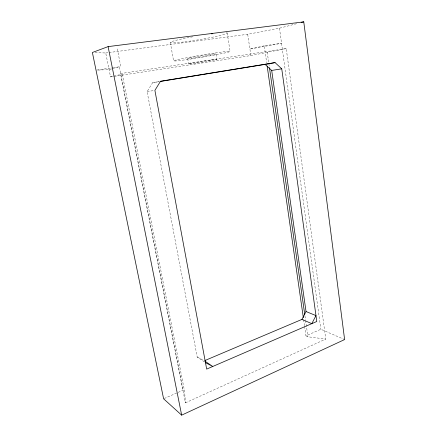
<?xml version="1.0" encoding="UTF-8"?>
<svg xmlns="http://www.w3.org/2000/svg" width="437" height="437" viewBox="0 0 437 437"><rect width="100%" height="100%" fill="white"/><g stroke="black" fill="none" stroke-linecap="round" stroke-linejoin="round"><path stroke-width="0.33" stroke-dasharray="2.19 1.64" d="M204.374 361.912L197.196 357.002L147.111 91.601L152.617 82.719L159.205 81.495M185.414 402.854L325.767 339.079L286.24 48.6L120.519 73.58L185.414 402.854L184.638 391.525L122.267 74.082L120.519 73.58M164.214 398.533L177.575 392.628M178.181 392.36L183.037 390.208L184.638 391.525M304.6 326.417L305.96 335.862L320.862 329.274L344.613 339.565M111.626 68.904L109.064 69.609L96.675 70.133M112.271 68.724L119.317 66.79L183.037 390.208M109.108 52.549L247.708 34.299L279.467 28.203L297.193 23.565M95.053 52.587L105.727 52.992L110.539 76.928L122.267 74.082M264.248 45.798L249.909 49.048L281.543 43.29L264.248 45.798L266.674 62.677M110.539 76.928L250.876 55.554L286.24 48.6M152.617 82.719L158.68 81.73M147.111 91.601L154.239 90.486M96.686 70.067L112.659 67.751M113.325 67.659L119.317 66.79M105.727 52.992L108.431 52.637M305.96 335.862L307.943 336.785L325.767 339.079M197.196 357.002L204.363 360.76M117.329 48.933L120.754 66.391M170.348 42.646L173.593 60.962M187.692 58.591L188.631 64.042M215.938 53.838A14.328 0.541 -9.5 0 1 194.755 57.853A14.328 0.541 -9.5 0 1 194.727 56.914A14.328 0.541 -9.5 0 1 215.938 53.838L216.823 59.306A14.301 0.41 -9.5 0 1 195.661 63.207A14.301 0.41 -9.5 0 1 195.672 62.486A14.301 0.41 -9.5 0 1 216.823 59.306M227.202 33.048L230.081 51.462A28.678 1.082 -9.5 0 1 187.118 59.558A28.678 1.082 -9.5 0 1 188.216 57.476A28.678 1.082 -9.5 0 1 230.081 51.462M247.708 34.299L250.876 55.554M267.226 52.14L269.345 66.976M304.955 315.875L305.534 319.922M305.627 320.594L307.943 336.785M303.628 319.676L304.502 325.745M279.467 28.203L320.862 329.274M226.35 32.666A28.869 1.967 -9.5 0 1 204.942 38.669A28.869 1.967 -9.5 0 1 170.796 42.799A28.869 1.967 -9.5 0 1 193.984 36.582"/><path stroke-width="0.66" d="M204.991 360.498L301.94 319.403L306.031 311.537L271.699 70.444L265.101 64.392L160.024 81.511M181.661 415.15L344.613 339.565L303.759 21.85L108.097 46.617L92.387 52.484L163.607 398.801L181.661 415.15L108.097 46.617M301.131 22.538L303.759 21.85M265.101 64.392L275.064 62.611L281.75 68.828L316.792 321.49L206.674 369.107L154.889 90.383L160.521 81.249L275.064 62.611M271.699 70.444L281.75 68.828M306.031 311.537L315.973 315.585L311.816 323.642L301.94 319.403M205.477 362.666L212.764 366.474L204.926 361.142M269.443 67.653L304.758 314.525M267.16 66.047L303.338 317.65M211.579 33.835A28.869 1.967 -9.5 0 1 212.814 33.676"/></g></svg>
